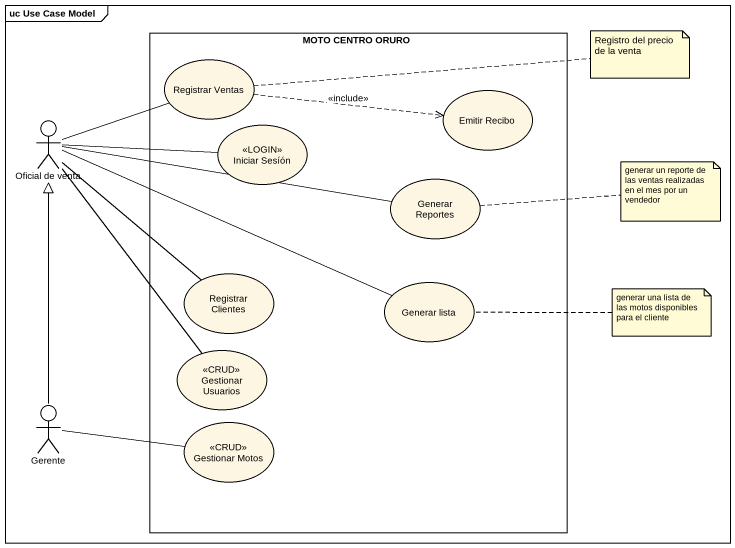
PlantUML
@startuml
mainframe uc Use Case Model
rectangle "MOTO CENTRO ORURO" as MOTO_CENTRO_ORURO {
  usecase "Registrar Ventas" as Registrar_Ventas
  usecase "Emitir Recibo" as Emitir_Recibo
  usecase "Iniciar Sesíón" as Iniciar_Sesíón <<LOGIN>>
  usecase "Generar Reportes" as Generar_Reportes
  usecase "Registrar Clientes" as Registrar_Clientes
  usecase "Generar lista" as Generar_lista
  usecase "Gestionar Usuarios" as Gestionar_Usuarios <<CRUD>>
  usecase "Gestionar Motos" as Gestionar_Motos <<CRUD>>
}
actor "Oficial de venta" as Oficial_de_venta
actor Gerente
Registrar_Ventas .right.> Emitir_Recibo : <<include>>
Oficial_de_venta -right- Registrar_Ventas
Oficial_de_venta -right- Iniciar_Sesíón
Oficial_de_venta -right- Generar_Reportes
Oficial_de_venta -- Registrar_Clientes
Oficial_de_venta -right- Generar_lista
Oficial_de_venta -- Gestionar_Usuarios
Gerente -up-|> Oficial_de_venta
Gerente -right- Gestionar_Motos
note right of Registrar_Ventas : Registro del precio de la venta
note right of Generar_Reportes : generar un reporte de las ventas realizadas en el mes por un vendedor
note right of Generar_lista : generar una lista de las motos disponibles para el cliente
@enduml
